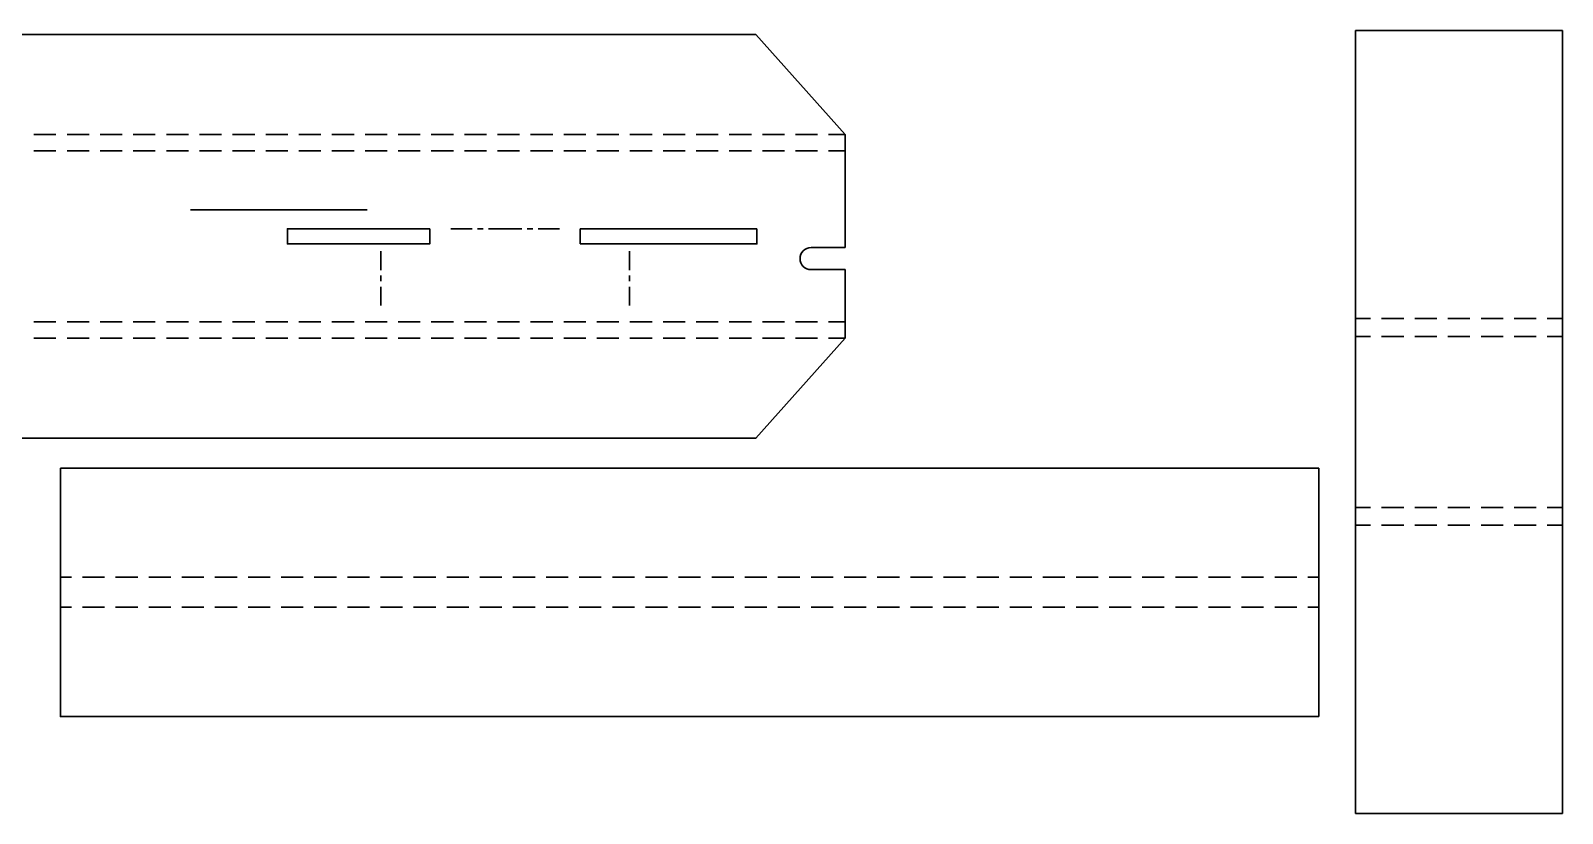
# Model space of a CAD drawing. Header units: millimetres. Extents: x -488 to 486, y -317 to 328.
# Drawn here: x 13.9 to 454.4, y -317 to -91.6 of the extents above; entities that cross this region are included whole.
import ezdxf

# ---------------------------------------------------------------- set-up
doc = ezdxf.new("R2010")
doc.units = ezdxf.units.MM
doc.header["$MEASUREMENT"] = 0
doc.layers.add('Layer 1', color=7, linetype='Continuous')

msp = doc.modelspace()

# ---------------------------------------------------------------- linework, layer by layer
at = {"layer": 'Layer 1', "lineweight": 30}
for points, knots in [([(454.4418, -316.9521), (454.4418, -316.9521), (394.9423, -316.9521), (394.9423, -316.9521), (394.9423, -316.9521), (394.9423, -91.6329), (394.9423, -91.6329), (394.9423, -91.6329), (454.4418, -91.6329), (454.4418, -91.6329), (454.4418, -91.6329), (454.4418, -316.9521), (454.4418, -316.9521)], [0, 0, 0, 0, 0.25, 0.25, 0.25, 0.5, 0.5, 0.5, 0.75, 0.75, 0.75, 1, 1, 1, 1]), ([(-488.4625, -208.9477), (-488.4625, -208.9477), (-488.4625, -92.7638), (-488.4625, -92.7638), (-488.4625, -92.7638), (222.4623, -92.7638), (222.4623, -92.7638)], [0, 0, 0, 0, 0.5, 0.5, 0.5, 1, 1, 1, 1]), ([(-488.4625, -92.7638), (-488.4625, -92.7638), (-488.4625, -208.9477), (-488.4625, -208.9477), (-488.4625, -208.9477), (222.4623, -208.9477), (222.4623, -208.9477), (222.4623, -208.9477), (248.1587, -180.1822), (248.1587, -180.1822)], [0, 0, 0, 0, 0.33333333, 0.33333333, 0.33333333, 0.66666667, 0.66666667, 0.66666667, 1, 1, 1, 1]), ([(128.6728, -148.665), (128.6728, -148.665), (87.6942, -148.665), (87.6942, -148.665), (87.6942, -148.665), (87.6942, -153.0253), (87.6942, -153.0253), (87.6942, -153.0253), (128.6728, -153.0253), (128.6728, -153.0253), (128.6728, -153.0253), (128.6728, -148.665), (128.6728, -148.665)], [0, 0, 0, 0, 0.25, 0.25, 0.25, 0.5, 0.5, 0.5, 0.75, 0.75, 0.75, 1, 1, 1, 1]), ([(171.9587, -153.0253), (171.9587, -153.0253), (222.7587, -153.0253), (222.7587, -153.0253), (222.7587, -153.0253), (222.7587, -148.665), (222.7587, -148.665)], [0, 0, 0, 0, 0.5, 0.5, 0.5, 1, 1, 1, 1]), ([(238.3479, -154.0625), (236.5886, -154.0625), (235.1623, -155.4887), (235.1623, -157.2481), (235.1623, -159.0074), (236.5886, -160.4337), (238.3479, -160.4337)], [0, 0, 0, 0, 0.5, 0.5, 0.5, 1, 1, 1, 1]), ([(384.4191, -289.0847), (384.4191, -289.0847), (22.4056, -289.0847), (22.4056, -289.0847), (22.4056, -289.0847), (22.4056, -217.5837), (22.4056, -217.5837)], [0, 0, 0, 0, 0.5, 0.5, 0.5, 1, 1, 1, 1])]:
    msp.add_open_spline(points, degree=3, knots=knots, dxfattribs=at)
for points in [[(248.1587, -121.5082), (248.1587, -121.5082), (222.4623, -92.7638), (222.4623, -92.7638)], [(248.1587, -121.5082), (248.1587, -121.5082), (248.1587, -154.0837), (248.1587, -154.0837)], [(110.6812, -143.2675), (110.6812, -143.2675), (59.8812, -143.2675), (59.8812, -143.2675)], [(222.7587, -148.665), (222.7587, -148.665), (171.9587, -148.665), (171.9587, -148.665)], [(171.9587, -148.665), (171.9587, -148.665), (171.9587, -153.0253), (171.9587, -153.0253)], [(238.3373, -154.0837), (238.3373, -154.0837), (248.1587, -154.0837), (248.1587, -154.0837)], [(248.1587, -160.4337), (248.1587, -160.4337), (238.3373, -160.4337), (238.3373, -160.4337)], [(248.1587, -160.4337), (248.1587, -160.4337), (248.1587, -180.1822), (248.1587, -180.1822)], [(384.4191, -217.5837), (384.4191, -217.5837), (22.4056, -217.5837), (22.4056, -217.5837)], [(384.4191, -217.5837), (384.4191, -217.5837), (384.4191, -289.0847), (384.4191, -289.0847)]]:
    msp.add_open_spline(points, degree=3, dxfattribs=at)
at = {"layer": 'Layer 1', "color": 5, "lineweight": 30}
for points in [[(14.7962, -121.5082), (14.7962, -121.5082), (21.1462, -121.5082), (21.1462, -121.5082)], [(24.3212, -121.5082), (24.3212, -121.5082), (30.6712, -121.5082), (30.6712, -121.5082)], [(33.8462, -121.5082), (33.8462, -121.5082), (40.1962, -121.5082), (40.1962, -121.5082)], [(43.3712, -121.5082), (43.3712, -121.5082), (49.7212, -121.5082), (49.7212, -121.5082)], [(52.8962, -121.5082), (52.8962, -121.5082), (59.2462, -121.5082), (59.2462, -121.5082)], [(62.4212, -121.5082), (62.4212, -121.5082), (68.7712, -121.5082), (68.7712, -121.5082)], [(71.9462, -121.5082), (71.9462, -121.5082), (78.2962, -121.5082), (78.2962, -121.5082)], [(81.4712, -121.5082), (81.4712, -121.5082), (87.8212, -121.5082), (87.8212, -121.5082)], [(90.9962, -121.5082), (90.9962, -121.5082), (97.3462, -121.5082), (97.3462, -121.5082)], [(100.5212, -121.5082), (100.5212, -121.5082), (106.8712, -121.5082), (106.8712, -121.5082)], [(110.0462, -121.5082), (110.0462, -121.5082), (116.3962, -121.5082), (116.3962, -121.5082)], [(119.5712, -121.5082), (119.5712, -121.5082), (125.9212, -121.5082), (125.9212, -121.5082)], [(129.0962, -121.5082), (129.0962, -121.5082), (135.4462, -121.5082), (135.4462, -121.5082)], [(138.6212, -121.5082), (138.6212, -121.5082), (144.9712, -121.5082), (144.9712, -121.5082)], [(148.1462, -121.5082), (148.1462, -121.5082), (154.4962, -121.5082), (154.4962, -121.5082)], [(157.6712, -121.5082), (157.6712, -121.5082), (164.0212, -121.5082), (164.0212, -121.5082)], [(167.1962, -121.5082), (167.1962, -121.5082), (173.5462, -121.5082), (173.5462, -121.5082)], [(176.7212, -121.5082), (176.7212, -121.5082), (183.0712, -121.5082), (183.0712, -121.5082)], [(186.2462, -121.5082), (186.2462, -121.5082), (192.5962, -121.5082), (192.5962, -121.5082)], [(195.7712, -121.5082), (195.7712, -121.5082), (202.1212, -121.5082), (202.1212, -121.5082)], [(205.2962, -121.5082), (205.2962, -121.5082), (211.6462, -121.5082), (211.6462, -121.5082)], [(214.8212, -121.5082), (214.8212, -121.5082), (221.1712, -121.5082), (221.1712, -121.5082)], [(224.3462, -121.5082), (224.3462, -121.5082), (230.6962, -121.5082), (230.6962, -121.5082)], [(233.8712, -121.5082), (233.8712, -121.5082), (240.2212, -121.5082), (240.2212, -121.5082)], [(243.3962, -121.5082), (243.3962, -121.5082), (248.1587, -121.5082), (248.1587, -121.5082)], [(21.1462, -126.2072), (21.1462, -126.2072), (14.7962, -126.2072), (14.7962, -126.2072)], [(30.6712, -126.2072), (30.6712, -126.2072), (24.3212, -126.2072), (24.3212, -126.2072)], [(40.1962, -126.2072), (40.1962, -126.2072), (33.8462, -126.2072), (33.8462, -126.2072)], [(49.7212, -126.2072), (49.7212, -126.2072), (43.3712, -126.2072), (43.3712, -126.2072)], [(59.2462, -126.2072), (59.2462, -126.2072), (52.8962, -126.2072), (52.8962, -126.2072)], [(68.7712, -126.2072), (68.7712, -126.2072), (62.4212, -126.2072), (62.4212, -126.2072)], [(78.2962, -126.2072), (78.2962, -126.2072), (71.9462, -126.2072), (71.9462, -126.2072)], [(87.8212, -126.2072), (87.8212, -126.2072), (81.4712, -126.2072), (81.4712, -126.2072)], [(97.3462, -126.2072), (97.3462, -126.2072), (90.9962, -126.2072), (90.9962, -126.2072)], [(106.8712, -126.2072), (106.8712, -126.2072), (100.5212, -126.2072), (100.5212, -126.2072)], [(116.3962, -126.2072), (116.3962, -126.2072), (110.0462, -126.2072), (110.0462, -126.2072)], [(125.9212, -126.2072), (125.9212, -126.2072), (119.5712, -126.2072), (119.5712, -126.2072)], [(135.4462, -126.2072), (135.4462, -126.2072), (129.0962, -126.2072), (129.0962, -126.2072)], [(144.9712, -126.2072), (144.9712, -126.2072), (138.6212, -126.2072), (138.6212, -126.2072)], [(154.4962, -126.2072), (154.4962, -126.2072), (148.1462, -126.2072), (148.1462, -126.2072)], [(164.0212, -126.2072), (164.0212, -126.2072), (157.6712, -126.2072), (157.6712, -126.2072)], [(173.5462, -126.2072), (173.5462, -126.2072), (167.1962, -126.2072), (167.1962, -126.2072)], [(183.0712, -126.2072), (183.0712, -126.2072), (176.7212, -126.2072), (176.7212, -126.2072)], [(192.5962, -126.2072), (192.5962, -126.2072), (186.2462, -126.2072), (186.2462, -126.2072)], [(202.1212, -126.2072), (202.1212, -126.2072), (195.7712, -126.2072), (195.7712, -126.2072)], [(211.6462, -126.2072), (211.6462, -126.2072), (205.2962, -126.2072), (205.2962, -126.2072)], [(221.1712, -126.2072), (221.1712, -126.2072), (214.8212, -126.2072), (214.8212, -126.2072)], [(230.6962, -126.2072), (230.6962, -126.2072), (224.3462, -126.2072), (224.3462, -126.2072)], [(240.2212, -126.2072), (240.2212, -126.2072), (233.8712, -126.2072), (233.8712, -126.2072)], [(248.1587, -126.2072), (248.1587, -126.2072), (243.3962, -126.2072), (243.3962, -126.2072)], [(140.8225, -148.665), (140.8225, -148.665), (134.6842, -148.665), (134.6842, -148.665)], [(143.9975, -148.665), (143.9975, -148.665), (142.41, -148.665), (142.41, -148.665)], [(155.11, -148.665), (155.11, -148.665), (145.585, -148.665), (145.585, -148.665)], [(158.285, -148.665), (158.285, -148.665), (156.6975, -148.665), (156.6975, -148.665)], [(166.0108, -148.665), (166.0108, -148.665), (159.8725, -148.665), (159.8725, -148.665)], [(114.5758, -155.142), (114.5758, -155.142), (114.5758, -160.5818), (114.5758, -160.5818)], [(186.1192, -155.142), (186.1192, -155.142), (186.1192, -160.5818), (186.1192, -160.5818)], [(114.5758, -162.1693), (114.5758, -162.1693), (114.5758, -163.7568), (114.5758, -163.7568)], [(186.1192, -162.1693), (186.1192, -162.1693), (186.1192, -163.7568), (186.1192, -163.7568)], [(114.5758, -165.3443), (114.5758, -165.3443), (114.5758, -170.7842), (114.5758, -170.7842)], [(186.1192, -165.3443), (186.1192, -165.3443), (186.1192, -170.7842), (186.1192, -170.7842)], [(21.1462, -175.4832), (21.1462, -175.4832), (14.7962, -175.4832), (14.7962, -175.4832)], [(30.6712, -175.4832), (30.6712, -175.4832), (24.3212, -175.4832), (24.3212, -175.4832)], [(40.1962, -175.4832), (40.1962, -175.4832), (33.8462, -175.4832), (33.8462, -175.4832)], [(49.7212, -175.4832), (49.7212, -175.4832), (43.3712, -175.4832), (43.3712, -175.4832)], [(59.2462, -175.4832), (59.2462, -175.4832), (52.8962, -175.4832), (52.8962, -175.4832)], [(68.7712, -175.4832), (68.7712, -175.4832), (62.4212, -175.4832), (62.4212, -175.4832)], [(78.2962, -175.4832), (78.2962, -175.4832), (71.9462, -175.4832), (71.9462, -175.4832)], [(87.8212, -175.4832), (87.8212, -175.4832), (81.4712, -175.4832), (81.4712, -175.4832)], [(97.3462, -175.4832), (97.3462, -175.4832), (90.9962, -175.4832), (90.9962, -175.4832)], [(106.8712, -175.4832), (106.8712, -175.4832), (100.5212, -175.4832), (100.5212, -175.4832)], [(116.3962, -175.4832), (116.3962, -175.4832), (110.0462, -175.4832), (110.0462, -175.4832)], [(125.9212, -175.4832), (125.9212, -175.4832), (119.5712, -175.4832), (119.5712, -175.4832)], [(135.4462, -175.4832), (135.4462, -175.4832), (129.0962, -175.4832), (129.0962, -175.4832)], [(144.9712, -175.4832), (144.9712, -175.4832), (138.6212, -175.4832), (138.6212, -175.4832)], [(154.4962, -175.4832), (154.4962, -175.4832), (148.1462, -175.4832), (148.1462, -175.4832)], [(164.0212, -175.4832), (164.0212, -175.4832), (157.6712, -175.4832), (157.6712, -175.4832)], [(173.5462, -175.4832), (173.5462, -175.4832), (167.1962, -175.4832), (167.1962, -175.4832)], [(183.0712, -175.4832), (183.0712, -175.4832), (176.7212, -175.4832), (176.7212, -175.4832)], [(192.5962, -175.4832), (192.5962, -175.4832), (186.2462, -175.4832), (186.2462, -175.4832)], [(202.1212, -175.4832), (202.1212, -175.4832), (195.7712, -175.4832), (195.7712, -175.4832)], [(211.6462, -175.4832), (211.6462, -175.4832), (205.2962, -175.4832), (205.2962, -175.4832)], [(221.1712, -175.4832), (221.1712, -175.4832), (214.8212, -175.4832), (214.8212, -175.4832)], [(230.6962, -175.4832), (230.6962, -175.4832), (224.3462, -175.4832), (224.3462, -175.4832)], [(240.2212, -175.4832), (240.2212, -175.4832), (233.8712, -175.4832), (233.8712, -175.4832)], [(248.1587, -175.4832), (248.1587, -175.4832), (243.3962, -175.4832), (243.3962, -175.4832)], [(394.9423, -174.5427), (394.9423, -174.5427), (399.2815, -174.5427), (399.2815, -174.5427)], [(402.4565, -174.5427), (402.4565, -174.5427), (408.8065, -174.5427), (408.8065, -174.5427)], [(411.9815, -174.5427), (411.9815, -174.5427), (418.3315, -174.5427), (418.3315, -174.5427)], [(421.5065, -174.5427), (421.5065, -174.5427), (427.8565, -174.5427), (427.8565, -174.5427)], [(431.0527, -174.5427), (431.0527, -174.5427), (437.4027, -174.5427), (437.4027, -174.5427)], [(440.5777, -174.5427), (440.5777, -174.5427), (446.9277, -174.5427), (446.9277, -174.5427)], [(450.1027, -174.5427), (450.1027, -174.5427), (454.4418, -174.5427), (454.4418, -174.5427)], [(14.7962, -180.1822), (14.7962, -180.1822), (21.1462, -180.1822), (21.1462, -180.1822)], [(24.3212, -180.1822), (24.3212, -180.1822), (30.6712, -180.1822), (30.6712, -180.1822)], [(33.8462, -180.1822), (33.8462, -180.1822), (40.1962, -180.1822), (40.1962, -180.1822)], [(43.3712, -180.1822), (43.3712, -180.1822), (49.7212, -180.1822), (49.7212, -180.1822)], [(52.8962, -180.1822), (52.8962, -180.1822), (59.2462, -180.1822), (59.2462, -180.1822)], [(62.4212, -180.1822), (62.4212, -180.1822), (68.7712, -180.1822), (68.7712, -180.1822)], [(71.9462, -180.1822), (71.9462, -180.1822), (78.2962, -180.1822), (78.2962, -180.1822)], [(81.4712, -180.1822), (81.4712, -180.1822), (87.8212, -180.1822), (87.8212, -180.1822)], [(90.9962, -180.1822), (90.9962, -180.1822), (97.3462, -180.1822), (97.3462, -180.1822)], [(100.5212, -180.1822), (100.5212, -180.1822), (106.8712, -180.1822), (106.8712, -180.1822)], [(110.0462, -180.1822), (110.0462, -180.1822), (116.3962, -180.1822), (116.3962, -180.1822)], [(119.5712, -180.1822), (119.5712, -180.1822), (125.9212, -180.1822), (125.9212, -180.1822)], [(129.0962, -180.1822), (129.0962, -180.1822), (135.4462, -180.1822), (135.4462, -180.1822)], [(138.6212, -180.1822), (138.6212, -180.1822), (144.9712, -180.1822), (144.9712, -180.1822)], [(148.1462, -180.1822), (148.1462, -180.1822), (154.4962, -180.1822), (154.4962, -180.1822)], [(157.6712, -180.1822), (157.6712, -180.1822), (164.0212, -180.1822), (164.0212, -180.1822)], [(167.1962, -180.1822), (167.1962, -180.1822), (173.5462, -180.1822), (173.5462, -180.1822)], [(176.7212, -180.1822), (176.7212, -180.1822), (183.0712, -180.1822), (183.0712, -180.1822)], [(186.2462, -180.1822), (186.2462, -180.1822), (192.5962, -180.1822), (192.5962, -180.1822)], [(195.7712, -180.1822), (195.7712, -180.1822), (202.1212, -180.1822), (202.1212, -180.1822)], [(205.2962, -180.1822), (205.2962, -180.1822), (211.6462, -180.1822), (211.6462, -180.1822)], [(214.8212, -180.1822), (214.8212, -180.1822), (221.1712, -180.1822), (221.1712, -180.1822)], [(224.3462, -180.1822), (224.3462, -180.1822), (230.6962, -180.1822), (230.6962, -180.1822)], [(233.8712, -180.1822), (233.8712, -180.1822), (240.2212, -180.1822), (240.2212, -180.1822)], [(243.3962, -180.1822), (243.3962, -180.1822), (248.1587, -180.1822), (248.1587, -180.1822)], [(399.2815, -179.6651), (399.2815, -179.6651), (394.9423, -179.6651), (394.9423, -179.6651)], [(408.8065, -179.6651), (408.8065, -179.6651), (402.4565, -179.6651), (402.4565, -179.6651)], [(418.3315, -179.6651), (418.3315, -179.6651), (411.9815, -179.6651), (411.9815, -179.6651)], [(427.8565, -179.6651), (427.8565, -179.6651), (421.5065, -179.6651), (421.5065, -179.6651)], [(437.4027, -179.6651), (437.4027, -179.6651), (431.0527, -179.6651), (431.0527, -179.6651)], [(446.9277, -179.6651), (446.9277, -179.6651), (440.5777, -179.6651), (440.5777, -179.6651)], [(454.4418, -179.6651), (454.4418, -179.6651), (450.1027, -179.6651), (450.1027, -179.6651)], [(394.9423, -228.9411), (394.9423, -228.9411), (399.2815, -228.9411), (399.2815, -228.9411)], [(402.4565, -228.9411), (402.4565, -228.9411), (408.8065, -228.9411), (408.8065, -228.9411)], [(411.9815, -228.9411), (411.9815, -228.9411), (418.3315, -228.9411), (418.3315, -228.9411)], [(421.5065, -228.9411), (421.5065, -228.9411), (427.8565, -228.9411), (427.8565, -228.9411)], [(431.0527, -228.9411), (431.0527, -228.9411), (437.4027, -228.9411), (437.4027, -228.9411)], [(440.5777, -228.9411), (440.5777, -228.9411), (446.9277, -228.9411), (446.9277, -228.9411)], [(450.1027, -228.9411), (450.1027, -228.9411), (454.4418, -228.9411), (454.4418, -228.9411)], [(399.2815, -233.9999), (399.2815, -233.9999), (394.9423, -233.9999), (394.9423, -233.9999)], [(408.8065, -233.9999), (408.8065, -233.9999), (402.4565, -233.9999), (402.4565, -233.9999)], [(418.3315, -233.9999), (418.3315, -233.9999), (411.9815, -233.9999), (411.9815, -233.9999)], [(427.8565, -233.9999), (427.8565, -233.9999), (421.5065, -233.9999), (421.5065, -233.9999)], [(437.4027, -233.9999), (437.4027, -233.9999), (431.0527, -233.9999), (431.0527, -233.9999)], [(446.9277, -233.9999), (446.9277, -233.9999), (440.5777, -233.9999), (440.5777, -233.9999)], [(454.4418, -233.9999), (454.4418, -233.9999), (450.1027, -233.9999), (450.1027, -233.9999)], [(25.6018, -248.9316), (25.6018, -248.9316), (22.4056, -248.9316), (22.4056, -248.9316)], [(35.1268, -248.9316), (35.1268, -248.9316), (28.7768, -248.9316), (28.7768, -248.9316)], [(44.6518, -248.9316), (44.6518, -248.9316), (38.3018, -248.9316), (38.3018, -248.9316)], [(54.1768, -248.9316), (54.1768, -248.9316), (47.8268, -248.9316), (47.8268, -248.9316)], [(63.7018, -248.9316), (63.7018, -248.9316), (57.3518, -248.9316), (57.3518, -248.9316)], [(73.2268, -248.9316), (73.2268, -248.9316), (66.8768, -248.9316), (66.8768, -248.9316)], [(82.7518, -248.9316), (82.7518, -248.9316), (76.4018, -248.9316), (76.4018, -248.9316)], [(92.2768, -248.9316), (92.2768, -248.9316), (85.9268, -248.9316), (85.9268, -248.9316)], [(101.8018, -248.9316), (101.8018, -248.9316), (95.4518, -248.9316), (95.4518, -248.9316)], [(111.3268, -248.9316), (111.3268, -248.9316), (104.9768, -248.9316), (104.9768, -248.9316)], [(120.8518, -248.9316), (120.8518, -248.9316), (114.5018, -248.9316), (114.5018, -248.9316)], [(130.3768, -248.9316), (130.3768, -248.9316), (124.0268, -248.9316), (124.0268, -248.9316)], [(139.9018, -248.9316), (139.9018, -248.9316), (133.5518, -248.9316), (133.5518, -248.9316)], [(149.4268, -248.9316), (149.4268, -248.9316), (143.0768, -248.9316), (143.0768, -248.9316)], [(158.9518, -248.9316), (158.9518, -248.9316), (152.6018, -248.9316), (152.6018, -248.9316)], [(168.4768, -248.9316), (168.4768, -248.9316), (162.1268, -248.9316), (162.1268, -248.9316)], [(178.0018, -248.9316), (178.0018, -248.9316), (171.6518, -248.9316), (171.6518, -248.9316)], [(187.5268, -248.9316), (187.5268, -248.9316), (181.1768, -248.9316), (181.1768, -248.9316)], [(197.0518, -248.9316), (197.0518, -248.9316), (190.7018, -248.9316), (190.7018, -248.9316)], [(206.5768, -248.9316), (206.5768, -248.9316), (200.2268, -248.9316), (200.2268, -248.9316)], [(216.1018, -248.9316), (216.1018, -248.9316), (209.7518, -248.9316), (209.7518, -248.9316)], [(225.6268, -248.9316), (225.6268, -248.9316), (219.2768, -248.9316), (219.2768, -248.9316)], [(235.1518, -248.9316), (235.1518, -248.9316), (228.8018, -248.9316), (228.8018, -248.9316)], [(244.6768, -248.9316), (244.6768, -248.9316), (238.3268, -248.9316), (238.3268, -248.9316)], [(254.2018, -248.9316), (254.2018, -248.9316), (247.8518, -248.9316), (247.8518, -248.9316)], [(263.7479, -248.9316), (263.7479, -248.9316), (257.3979, -248.9316), (257.3979, -248.9316)], [(273.2729, -248.9316), (273.2729, -248.9316), (266.9229, -248.9316), (266.9229, -248.9316)], [(282.7979, -248.9316), (282.7979, -248.9316), (276.4479, -248.9316), (276.4479, -248.9316)], [(292.3229, -248.9316), (292.3229, -248.9316), (285.9729, -248.9316), (285.9729, -248.9316)], [(301.8479, -248.9316), (301.8479, -248.9316), (295.4979, -248.9316), (295.4979, -248.9316)], [(311.3729, -248.9316), (311.3729, -248.9316), (305.0229, -248.9316), (305.0229, -248.9316)], [(320.8979, -248.9316), (320.8979, -248.9316), (314.5479, -248.9316), (314.5479, -248.9316)], [(330.4229, -248.9316), (330.4229, -248.9316), (324.0729, -248.9316), (324.0729, -248.9316)], [(339.9479, -248.9316), (339.9479, -248.9316), (333.5979, -248.9316), (333.5979, -248.9316)], [(349.4729, -248.9316), (349.4729, -248.9316), (343.1229, -248.9316), (343.1229, -248.9316)], [(358.9979, -248.9316), (358.9979, -248.9316), (352.6479, -248.9316), (352.6479, -248.9316)], [(368.5229, -248.9316), (368.5229, -248.9316), (362.1729, -248.9316), (362.1729, -248.9316)], [(378.0479, -248.9316), (378.0479, -248.9316), (371.6979, -248.9316), (371.6979, -248.9316)], [(384.4191, -248.9316), (384.4191, -248.9316), (381.2229, -248.9316), (381.2229, -248.9316)], [(22.4056, -257.5676), (22.4056, -257.5676), (25.6018, -257.5676), (25.6018, -257.5676)], [(28.7768, -257.5676), (28.7768, -257.5676), (35.1268, -257.5676), (35.1268, -257.5676)], [(38.3018, -257.5676), (38.3018, -257.5676), (44.6518, -257.5676), (44.6518, -257.5676)], [(47.8268, -257.5676), (47.8268, -257.5676), (54.1768, -257.5676), (54.1768, -257.5676)], [(57.3518, -257.5676), (57.3518, -257.5676), (63.7018, -257.5676), (63.7018, -257.5676)], [(66.8768, -257.5676), (66.8768, -257.5676), (73.2268, -257.5676), (73.2268, -257.5676)], [(76.4018, -257.5676), (76.4018, -257.5676), (82.7518, -257.5676), (82.7518, -257.5676)], [(85.9268, -257.5676), (85.9268, -257.5676), (92.2768, -257.5676), (92.2768, -257.5676)], [(95.4518, -257.5676), (95.4518, -257.5676), (101.8018, -257.5676), (101.8018, -257.5676)], [(104.9768, -257.5676), (104.9768, -257.5676), (111.3268, -257.5676), (111.3268, -257.5676)], [(114.5018, -257.5676), (114.5018, -257.5676), (120.8518, -257.5676), (120.8518, -257.5676)], [(124.0268, -257.5676), (124.0268, -257.5676), (130.3768, -257.5676), (130.3768, -257.5676)], [(133.5518, -257.5676), (133.5518, -257.5676), (139.9018, -257.5676), (139.9018, -257.5676)], [(143.0768, -257.5676), (143.0768, -257.5676), (149.4268, -257.5676), (149.4268, -257.5676)], [(152.6018, -257.5676), (152.6018, -257.5676), (158.9518, -257.5676), (158.9518, -257.5676)], [(162.1268, -257.5676), (162.1268, -257.5676), (168.4768, -257.5676), (168.4768, -257.5676)], [(171.6518, -257.5676), (171.6518, -257.5676), (178.0018, -257.5676), (178.0018, -257.5676)], [(181.1768, -257.5676), (181.1768, -257.5676), (187.5268, -257.5676), (187.5268, -257.5676)], [(190.7018, -257.5676), (190.7018, -257.5676), (197.0518, -257.5676), (197.0518, -257.5676)], [(200.2268, -257.5676), (200.2268, -257.5676), (206.5768, -257.5676), (206.5768, -257.5676)], [(209.7518, -257.5676), (209.7518, -257.5676), (216.1018, -257.5676), (216.1018, -257.5676)], [(219.2768, -257.5676), (219.2768, -257.5676), (225.6268, -257.5676), (225.6268, -257.5676)], [(228.8018, -257.5676), (228.8018, -257.5676), (235.1518, -257.5676), (235.1518, -257.5676)], [(238.3268, -257.5676), (238.3268, -257.5676), (244.6768, -257.5676), (244.6768, -257.5676)], [(247.8518, -257.5676), (247.8518, -257.5676), (254.2018, -257.5676), (254.2018, -257.5676)], [(257.3979, -257.5676), (257.3979, -257.5676), (263.7479, -257.5676), (263.7479, -257.5676)], [(266.9229, -257.5676), (266.9229, -257.5676), (273.2729, -257.5676), (273.2729, -257.5676)], [(276.4479, -257.5676), (276.4479, -257.5676), (282.7979, -257.5676), (282.7979, -257.5676)], [(285.9729, -257.5676), (285.9729, -257.5676), (292.3229, -257.5676), (292.3229, -257.5676)], [(295.4979, -257.5676), (295.4979, -257.5676), (301.8479, -257.5676), (301.8479, -257.5676)], [(305.0229, -257.5676), (305.0229, -257.5676), (311.3729, -257.5676), (311.3729, -257.5676)], [(314.5479, -257.5676), (314.5479, -257.5676), (320.8979, -257.5676), (320.8979, -257.5676)], [(324.0729, -257.5676), (324.0729, -257.5676), (330.4229, -257.5676), (330.4229, -257.5676)], [(333.5979, -257.5676), (333.5979, -257.5676), (339.9479, -257.5676), (339.9479, -257.5676)], [(343.1229, -257.5676), (343.1229, -257.5676), (349.4729, -257.5676), (349.4729, -257.5676)], [(352.6479, -257.5676), (352.6479, -257.5676), (358.9979, -257.5676), (358.9979, -257.5676)], [(362.1729, -257.5676), (362.1729, -257.5676), (368.5229, -257.5676), (368.5229, -257.5676)], [(371.6979, -257.5676), (371.6979, -257.5676), (378.0479, -257.5676), (378.0479, -257.5676)], [(381.2229, -257.5676), (381.2229, -257.5676), (384.4191, -257.5676), (384.4191, -257.5676)]]:
    msp.add_open_spline(points, degree=3, dxfattribs=at)

doc.saveas('drawing.dxf')
